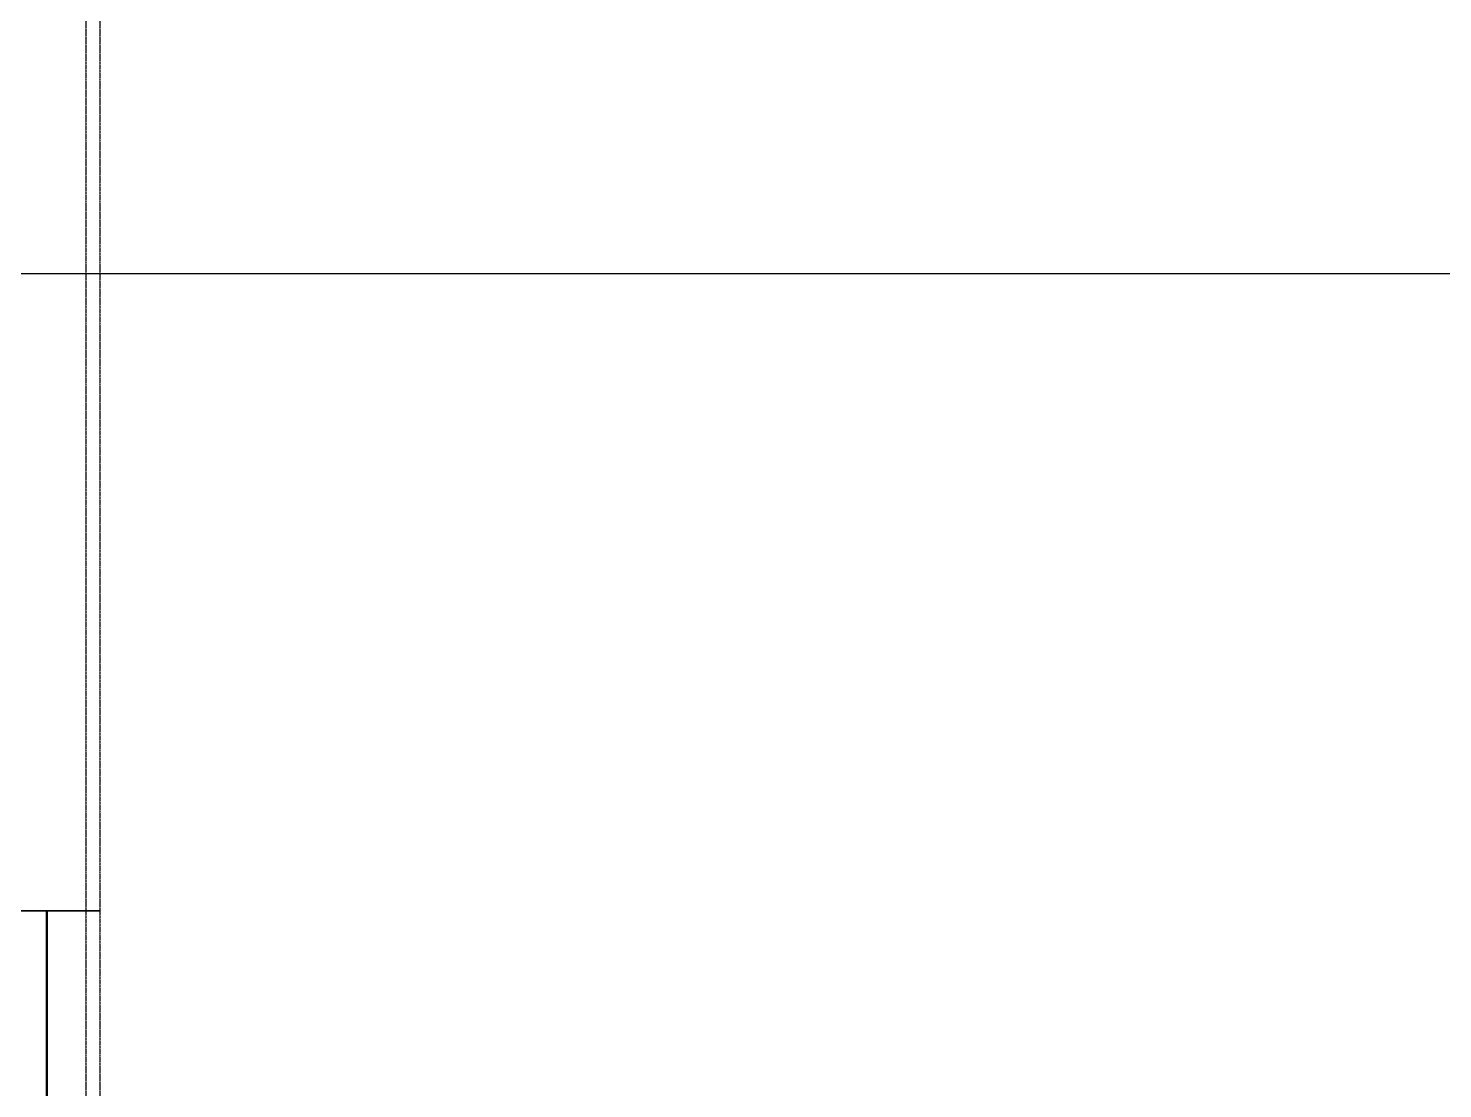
# Model space of a CAD drawing. Header units: millimetres. Extents: x 1117013 to 3394463, y -717780 to -102922.
# Drawn here: x 1593545 to 1602755, y -366431 to -359528 of the extents above; entities that cross this region are included whole.
import ezdxf

# ---------------------------------------------------------------- set-up
doc = ezdxf.new("R2010")
doc.units = ezdxf.units.MM
doc.linetypes.add('осевая', pattern=[18.05, 14.6, -1.15, 1.15, -1.15])
for name, color, linetype, lineweight in [('0001-Основная толстая', 7, 'Continuous', 50), ('0002-Основная тонкая 0.35', 8, 'Continuous', 35), ('0004-Осевая', 4, 'осевая', 25)]:
    doc.layers.add(name, color=color, linetype=linetype, lineweight=lineweight)
doc.layers.add('0012-Видовой экран', color=251, linetype='Continuous', lineweight=25, plot=False)
picture_1 = doc.add_image_def('image1.jpg', size_in_pixel=(1280, 958))

msp = doc.modelspace()

# ---------------------------------------------------------------- linework, layer by layer
at = {"layer": '0001-Основная толстая', "color": 2}
msp.add_line((1593665.1656, -376985.625), (1593665.1656, -365272.7073), dxfattribs=at)
at = {"layer": '0002-Основная тонкая 0.35', "linetype": 'Continuous'}
msp.add_lwpolyline([(1575752.3709, -365276.8132), (1584382.7667, -365272.7073), (1584432.7667, -365135.3334), (1584532.7667, -365410.0811), (1584582.7667, -365272.7073), (1594010.1656, -365272.7073)], dxfattribs=at)
at = {"layer": '0004-Осевая'}
for points in [[(1593920.1656, -332074.8243), (1593920.1656, -387992.682)], [(1594010.1656, -332074.8243), (1594010.1656, -387992.682)]]:
    msp.add_lwpolyline(points, dxfattribs=at)

# ---------------------------------------------------------------- pictures from other files: only their frames are drawn
at = {"layer": '0012-Видовой экран'}
image = msp.add_image(picture_1, insert=(1574877.7621, -385039.5758), size_in_units=(31953.752, 23915.3863), dxfattribs=at)
image.dxf.flags = 7

doc.saveas('drawing.dxf')
